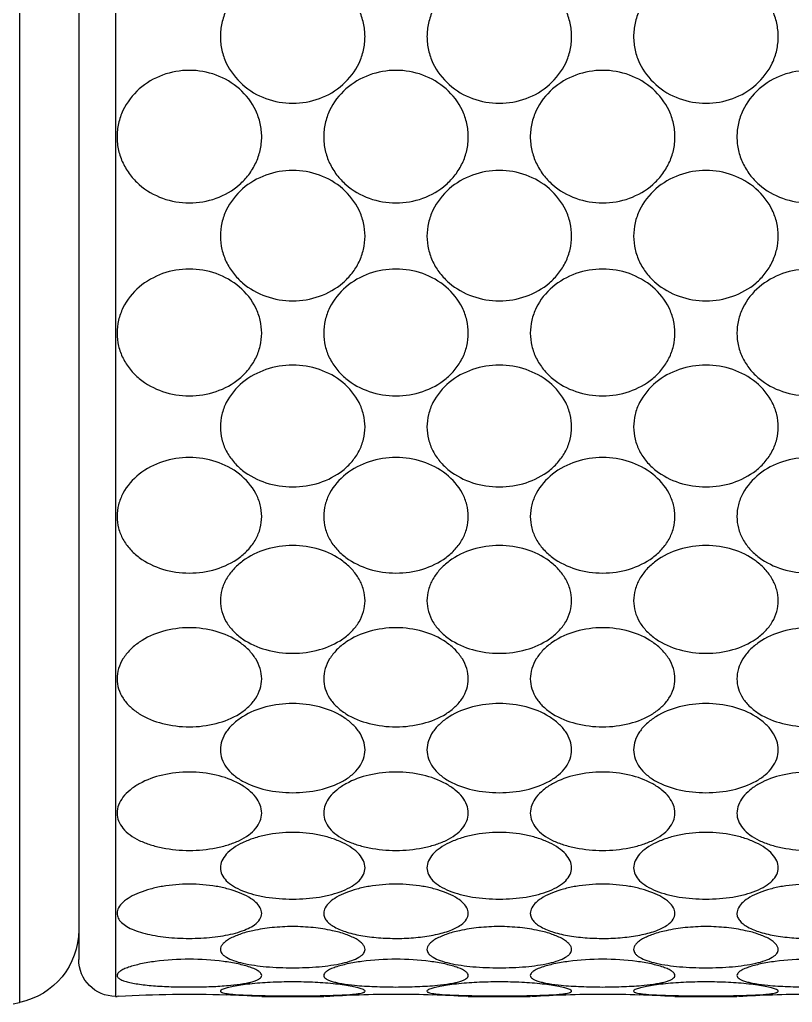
# Model space of a CAD drawing. Header units: inches. Extents: x 50354 to 53215, y -7830 to -6529.
# Drawn here: x 52289.972 to 52290.384, y -7447.012 to -7446.488 of the extents above; entities that cross this region are included whole.
import ezdxf

# ---------------------------------------------------------------- set-up
doc = ezdxf.new("R2010")
doc.units = ezdxf.units.IN
doc.header["$MEASUREMENT"] = 0
doc.layers.add('XR_ID 1F_FUR$0$A-SANI-FIX', color=134, linetype='Continuous')

# ---------------------------------------------------------------- blocks, each defined once
blk = doc.blocks.new('XR_ID 1F_FUR$0$XR_1F FURN$0$A$C698E198A')
at = {"linetype": 'Continuous'}
for p, q in [((-13.081, -11.58), (13.081, -11.58)), ((-12.5, -12.38), (12.5, -12.38)), ((-13, -12.88), (13, -12.88)), ((12.998, -12.925), (13, -12.9)), ((13, -12.88), (13, -12.9)), ((13, -14.86), (12.998, -14.835)), ((13, -14.86), (13, -15.7)), ((12.998, -15.725), (13, -15.7)), ((13, -17.66), (12.998, -17.635)), ((13, -17.66), (13, -18.5)), ((12.998, -18.525), (13, -18.5)), ((13, -20.46), (12.998, -20.435)), ((13, -20.46), (13, -21.3)), ((12.998, -21.325), (13, -21.3))]:
    blk.add_line(p, q, dxfattribs=at)
for centre, radius, start, end in [((17, -12.38), 4, 90, 168.463), ((12.101, -11.38), 1, 270, 348.463), ((12.5, -12.88), 0.5, 0, 90), ((28.28, -13.88), 15.311, 176.4244, 181.8692), ((28.325, -13.878), 15.357, 181.8698, 183.572), ((28.314, -16.681), 15.345, 176.4273, 178.1366), ((28.273, -16.68), 15.304, 178.1361, 181.8696), ((28.325, -16.678), 15.357, 181.8698, 183.572), ((28.314, -19.481), 15.345, 176.4273, 178.1366), ((28.273, -19.48), 15.304, 178.1361, 181.8696), ((28.325, -19.478), 15.357, 181.8698, 183.572), ((28.314, -22.281), 15.345, 176.4273, 178.1366), ((28.273, -22.28), 15.304, 178.1361, 181.8696)]:
    blk.add_arc(centre, radius, start, end, dxfattribs=at)
for points, knots in [([(1.359, -14.86), (1.298, -14.86), (1.175, -14.846), (0.942, -14.766), (0.691, -14.574), (0.501, -14.25), (0.436, -13.88), (0.501, -13.51), (0.691, -13.186), (0.942, -12.994), (1.175, -12.914), (1.298, -12.9), (1.359, -12.9)], [0, 0, 0, 0, 0.062496, 0.125097, 0.24985, 0.374874, 0.499999, 0.625124, 0.750149, 0.874903, 0.937504, 1, 1, 1, 1]), ([(1.359, -12.9), (1.42, -12.9), (1.543, -12.914), (1.717, -12.975), (1.875, -13.071), (2.054, -13.239), (2.211, -13.511), (2.274, -13.88), (2.211, -14.249), (2.054, -14.521), (1.875, -14.689), (1.717, -14.785), (1.543, -14.846), (1.42, -14.86), (1.359, -14.86)], [0, 0, 0, 0, 0.062501, 0.124952, 0.187396, 0.249908, 0.374735, 0.499999, 0.625263, 0.750091, 0.812604, 0.875048, 0.9375, 1, 1, 1, 1]), ([(4.017, -14.86), (3.959, -14.86), (3.84, -14.846), (3.615, -14.765), (3.373, -14.572), (3.191, -14.248), (3.128, -13.88), (3.191, -13.512), (3.373, -13.188), (3.615, -12.995), (3.84, -12.914), (3.959, -12.9), (4.017, -12.9)], [0, 0, 0, 0, 0.060936, 0.122433, 0.246564, 0.372771, 0.500002, 0.627234, 0.75344, 0.877569, 0.939064, 1, 1, 1, 1]), ([(4.017, -12.9), (4.076, -12.9), (4.193, -12.914), (4.36, -12.975), (4.509, -13.072), (4.68, -13.241), (4.827, -13.513), (4.886, -13.88), (4.827, -14.247), (4.68, -14.519), (4.509, -14.688), (4.36, -14.785), (4.193, -14.846), (4.076, -14.86), (4.017, -14.86)], [0, 0, 0, 0, 0.06109, 0.122284, 0.183847, 0.246048, 0.372017, 0.500002, 0.627987, 0.753955, 0.816156, 0.877718, 0.93891, 1, 1, 1, 1]), ([(6.5, -14.86), (6.446, -14.86), (6.338, -14.846), (6.129, -14.763), (5.906, -14.567), (5.74, -14.245), (5.683, -13.88), (5.74, -13.515), (5.906, -13.193), (6.129, -12.997), (6.338, -12.914), (6.446, -12.9), (6.5, -12.9)], [0, 0, 0, 0, 0.057826, 0.116908, 0.239465, 0.368128, 0.499999, 0.631869, 0.760534, 0.883092, 0.942174, 1, 1, 1, 1]), ([(6.5, -12.9), (6.553, -12.9), (6.661, -12.914), (6.812, -12.975), (6.947, -13.073), (7.101, -13.244), (7.232, -13.517), (7.283, -13.88), (7.232, -14.243), (7.101, -14.516), (6.947, -14.687), (6.812, -14.785), (6.661, -14.846), (6.553, -14.86), (6.5, -14.86)], [0, 0, 0, 0, 0.05807, 0.116648, 0.176553, 0.238282, 0.366741, 0.499998, 0.633256, 0.761717, 0.823447, 0.883352, 0.94193, 1, 1, 1, 1]), ([(8.699, -14.86), (8.652, -14.86), (8.557, -14.845), (8.423, -14.783), (8.302, -14.686), (8.16, -14.513), (8.039, -14.241), (7.991, -13.88), (8.039, -13.519), (8.16, -13.247), (8.302, -13.074), (8.423, -12.977), (8.557, -12.915), (8.652, -12.9), (8.699, -12.9)], [0, 0, 0, 0, 0.05273, 0.107892, 0.166442, 0.228535, 0.360979, 0.499998, 0.639018, 0.771464, 0.833558, 0.892108, 0.947271, 1, 1, 1, 1]), ([(8.699, -12.9), (8.744, -12.9), (8.838, -12.914), (8.967, -12.977), (9.082, -13.075), (9.213, -13.248), (9.321, -13.522), (9.363, -13.88), (9.321, -14.238), (9.213, -14.512), (9.082, -14.685), (8.967, -14.783), (8.838, -14.846), (8.744, -14.86), (8.699, -14.86)], [0, 0, 0, 0, 0.053016, 0.107462, 0.164933, 0.226177, 0.358763, 0.499998, 0.641234, 0.773822, 0.835067, 0.892538, 0.946984, 1, 1, 1, 1]), ([(10.517, -14.86), (10.48, -14.86), (10.402, -14.844), (10.295, -14.781), (10.199, -14.683), (10.084, -14.508), (9.987, -14.237), (9.948, -13.881), (9.987, -13.524), (10.083, -13.252), (10.198, -13.077), (10.295, -12.979), (10.402, -12.916), (10.48, -12.9), (10.517, -12.9)], [0, 0, 0, 0, 0.045325, 0.094979, 0.15068, 0.212542, 0.35067, 0.499754, 0.648873, 0.787117, 0.849074, 0.904872, 0.954631, 1, 1, 1, 1]), ([(10.517, -12.9), (10.553, -12.9), (10.629, -12.915), (10.731, -12.979), (10.819, -13.078), (10.893, -13.204), (10.95, -13.354), (11.007, -13.579), (11.033, -13.88), (11.007, -14.181), (10.95, -14.406), (10.893, -14.556), (10.819, -14.682), (10.731, -14.781), (10.629, -14.845), (10.553, -14.86), (10.517, -14.86)], [0, 0, 0, 0, 0.045372, 0.093927, 0.14827, 0.209219, 0.276238, 0.348113, 0.500002, 0.65189, 0.723765, 0.790784, 0.851732, 0.906073, 0.954628, 1, 1, 1, 1]), ([(11.876, -14.86), (11.85, -14.86), (11.792, -14.842), (11.718, -14.777), (11.65, -14.68), (11.591, -14.554), (11.543, -14.406), (11.494, -14.18), (11.471, -13.88), (11.494, -13.58), (11.543, -13.354), (11.591, -13.206), (11.65, -13.08), (11.718, -12.983), (11.792, -12.918), (11.85, -12.9), (11.876, -12.9)], [0, 0, 0, 0, 0.034965, 0.077478, 0.129946, 0.191999, 0.262052, 0.338123, 0.499998, 0.661873, 0.737945, 0.808, 0.870054, 0.922523, 0.965035, 1, 1, 1, 1]), ([(11.876, -12.9), (11.898, -12.9), (11.945, -12.912), (12.006, -12.962), (12.059, -13.036), (12.104, -13.133), (12.143, -13.25), (12.173, -13.383), (12.195, -13.527), (12.214, -13.733), (12.218, -13.994), (12.191, -14.293), (12.143, -14.522), (12.084, -14.674), (12.049, -14.737), (12.029, -14.764)], [0, 0, 0, 0, 0.032485, 0.069572, 0.114374, 0.167673, 0.228874, 0.296751, 0.369811, 0.446469, 0.60416, 0.757223, 0.892938, 0.950613, 1, 1, 1, 1]), ([(12.605, -13.057), (12.613, -13.035), (12.628, -12.994), (12.656, -12.944), (12.683, -12.911), (12.706, -12.9), (12.716, -12.9)], [0, 0, 0, 0, 0.360851, 0.644967, 0.852372, 1, 1, 1, 1]), ([(12.716, -12.9), (12.725, -12.9), (12.74, -12.907), (12.756, -12.923), (12.773, -12.949), (12.791, -12.993), (12.81, -13.059), (12.826, -13.139), (12.84, -13.233), (12.852, -13.338), (12.864, -13.493), (12.872, -13.7), (12.874, -13.952), (12.867, -14.201), (12.857, -14.363), (12.849, -14.441)], [0, 0, 0, 0, 0.017753, 0.028906, 0.042214, 0.075962, 0.119378, 0.17179, 0.232152, 0.299242, 0.371792, 0.528178, 0.691426, 0.851943, 1, 1, 1, 1]), ([(12.605, -14.703), (12.587, -14.65), (12.556, -14.53), (12.51, -14.256), (12.489, -13.88), (12.51, -13.504), (12.556, -13.23), (12.587, -13.11), (12.605, -13.057)], [0, 0, 0, 0, 0.100368, 0.222072, 0.499986, 0.777907, 0.899621, 1, 1, 1, 1]), ([(0, -16.26), (-0.062, -16.26), (-0.185, -16.246), (-0.419, -16.166), (-0.67, -15.974), (-0.86, -15.65), (-0.924, -15.28), (-0.86, -14.91), (-0.67, -14.586), (-0.419, -14.394), (-0.185, -14.314), (-0.062, -14.3), (0, -14.3)], [0, 0, 0, 0, 0.062718, 0.125433, 0.250158, 0.375024, 0.500001, 0.624978, 0.749843, 0.874566, 0.937281, 1, 1, 1, 1]), ([(0, -14.3), (0.062, -14.3), (0.185, -14.314), (0.419, -14.394), (0.67, -14.586), (0.86, -14.91), (0.924, -15.28), (0.86, -15.65), (0.67, -15.974), (0.419, -16.166), (0.185, -16.246), (0.062, -16.26), (0, -16.26)], [0, 0, 0, 0, 0.062718, 0.125433, 0.250158, 0.375024, 0.500001, 0.624978, 0.749843, 0.874566, 0.937281, 1, 1, 1, 1]), ([(2.703, -16.26), (2.643, -16.26), (2.521, -16.246), (2.291, -16.165), (2.043, -15.973), (1.856, -15.649), (1.792, -15.28), (1.856, -14.911), (2.043, -14.587), (2.291, -14.395), (2.521, -14.314), (2.643, -14.3), (2.703, -14.3)], [0, 0, 0, 0, 0.061912, 0.124103, 0.248654, 0.374125, 0.500001, 0.625877, 0.751347, 0.875896, 0.938087, 1, 1, 1, 1]), ([(2.703, -14.3), (2.763, -14.3), (2.884, -14.314), (3.055, -14.375), (3.21, -14.471), (3.385, -14.64), (3.538, -14.912), (3.6, -15.28), (3.538, -15.648), (3.385, -15.92), (3.21, -16.089), (3.055, -16.185), (2.884, -16.246), (2.763, -16.26), (2.703, -16.26)], [0, 0, 0, 0, 0.061998, 0.123968, 0.186064, 0.248436, 0.373682, 0.500001, 0.62632, 0.751564, 0.813936, 0.876031, 0.938002, 1, 1, 1, 1]), ([(5.288, -16.26), (5.231, -16.26), (5.117, -16.246), (4.899, -16.164), (4.665, -15.97), (4.49, -15.647), (4.43, -15.28), (4.49, -14.913), (4.665, -14.59), (4.899, -14.396), (5.117, -14.314), (5.231, -14.3), (5.288, -14.3)], [0, 0, 0, 0, 0.059605, 0.120053, 0.243502, 0.370771, 0.500001, 0.629231, 0.756498, 0.879946, 0.940395, 1, 1, 1, 1]), ([(5.288, -14.3), (5.344, -14.3), (5.457, -14.314), (5.616, -14.375), (5.76, -14.472), (5.923, -14.642), (6.063, -14.915), (6.118, -15.28), (6.063, -15.645), (5.923, -15.918), (5.76, -16.088), (5.616, -16.185), (5.457, -16.246), (5.344, -16.26), (5.288, -16.26)], [0, 0, 0, 0, 0.059816, 0.11987, 0.180701, 0.242673, 0.369706, 0.500001, 0.630296, 0.757328, 0.819299, 0.880129, 0.940184, 1, 1, 1, 1]), ([(7.641, -16.26), (7.591, -16.26), (7.489, -16.245), (7.344, -16.184), (7.212, -16.087), (7.059, -15.915), (6.928, -15.643), (6.875, -15.28), (6.928, -14.917), (7.059, -14.645), (7.212, -14.473), (7.344, -14.376), (7.489, -14.315), (7.591, -14.3), (7.641, -14.3)], [0, 0, 0, 0, 0.055502, 0.11278, 0.172484, 0.234728, 0.364992, 0.500001, 0.63501, 0.765272, 0.827515, 0.887219, 0.944497, 1, 1, 1, 1]), ([(7.641, -14.3), (7.691, -14.3), (7.792, -14.314), (7.933, -14.376), (8.059, -14.474), (8.202, -14.646), (8.322, -14.919), (8.369, -15.28), (8.322, -15.641), (8.202, -15.914), (8.059, -16.086), (7.933, -16.184), (7.792, -16.246), (7.691, -16.26), (7.641, -16.26)], [0, 0, 0, 0, 0.055824, 0.112542, 0.171326, 0.232805, 0.363103, 0.500001, 0.6369, 0.767196, 0.828674, 0.887458, 0.944176, 1, 1, 1, 1]), ([(9.661, -16.26), (9.619, -16.26), (9.532, -16.245), (9.411, -16.182), (9.301, -16.084), (9.172, -15.911), (9.063, -15.639), (9.019, -15.28), (9.063, -14.921), (9.172, -14.649), (9.301, -14.476), (9.411, -14.378), (9.532, -14.315), (9.619, -14.3), (9.661, -14.3)], [0, 0, 0, 0, 0.049365, 0.101995, 0.159209, 0.221173, 0.356257, 0.500001, 0.643746, 0.778828, 0.840791, 0.898004, 0.950635, 1, 1, 1, 1]), ([(9.661, -14.3), (9.702, -14.3), (9.787, -14.315), (9.903, -14.378), (10.005, -14.476), (10.123, -14.651), (10.217, -14.924), (10.254, -15.28), (10.217, -15.636), (10.123, -15.909), (10.005, -16.084), (9.903, -16.182), (9.787, -16.245), (9.702, -16.26), (9.661, -16.26)], [0, 0, 0, 0, 0.049573, 0.101307, 0.157294, 0.218355, 0.353731, 0.500001, 0.646272, 0.781646, 0.842706, 0.898693, 0.950427, 1, 1, 1, 1]), ([(11.258, -16.26), (11.227, -16.26), (11.158, -16.243), (11.067, -16.179), (10.984, -16.081), (10.913, -15.955), (10.855, -15.806), (10.797, -15.581), (10.768, -15.28), (10.797, -14.979), (10.855, -14.754), (10.913, -14.605), (10.984, -14.479), (11.067, -14.381), (11.158, -14.317), (11.227, -14.3), (11.258, -14.3)], [0, 0, 0, 0, 0.040538, 0.086791, 0.140875, 0.202752, 0.271258, 0.3448, 0.500002, 0.655203, 0.728744, 0.797249, 0.859124, 0.913209, 0.959461, 1, 1, 1, 1]), ([(11.258, -14.3), (11.289, -14.3), (11.355, -14.316), (11.441, -14.381), (11.514, -14.479), (11.575, -14.606), (11.623, -14.754), (11.67, -14.98), (11.691, -15.28), (11.67, -15.58), (11.623, -15.806), (11.575, -15.954), (11.514, -16.081), (11.441, -16.179), (11.355, -16.244), (11.289, -16.26), (11.258, -16.26)], [0, 0, 0, 0, 0.040443, 0.085413, 0.13809, 0.199102, 0.267542, 0.341798, 0.500002, 0.658205, 0.73246, 0.800899, 0.86191, 0.914587, 0.959557, 1, 1, 1, 1]), ([(12.11, -14.742), (12.123, -14.681), (12.153, -14.571), (12.205, -14.447), (12.253, -14.371), (12.288, -14.332), (12.325, -14.307), (12.352, -14.3), (12.364, -14.3)], [0, 0, 0, 0, 0.349516, 0.637392, 0.753955, 0.851433, 0.931632, 1, 1, 1, 1]), ([(12.364, -14.3), (12.373, -14.3), (12.394, -14.304), (12.422, -14.321), (12.448, -14.347), (12.483, -14.399), (12.52, -14.486), (12.541, -14.563), (12.551, -14.606)], [0, 0, 0, 0, 0.076266, 0.159626, 0.256338, 0.369832, 0.650724, 1, 1, 1, 1]), ([(12.901, -16.224), (12.894, -16.205), (12.88, -16.159), (12.863, -16.078), (12.846, -15.976), (12.826, -15.81), (12.808, -15.576), (12.801, -15.28), (12.808, -14.984), (12.826, -14.75), (12.846, -14.584), (12.863, -14.482), (12.88, -14.401), (12.894, -14.355), (12.901, -14.336)], [0, 0, 0, 0, 0.031746, 0.075753, 0.130448, 0.194012, 0.34024, 0.500003, 0.659766, 0.805992, 0.869554, 0.924248, 0.968254, 1, 1, 1, 1]), ([(12.901, -14.336), (12.905, -14.327), (12.911, -14.313), (12.923, -14.3), (12.929, -14.3)], [0, 0, 0, 0, 0.65274, 1, 1, 1, 1]), ([(12.929, -14.3), (12.934, -14.3), (12.941, -14.308), (12.947, -14.32), (12.954, -14.342), (12.961, -14.379), (12.966, -14.411), (12.968, -14.429)], [0, 0, 0, 0, 0.10394, 0.188277, 0.298492, 0.598106, 1, 1, 1, 1]), ([(12.849, -14.441), (12.844, -14.498), (12.834, -14.579), (12.815, -14.681), (12.799, -14.742), (12.782, -14.791), (12.763, -14.828), (12.742, -14.853), (12.724, -14.86), (12.716, -14.86)], [0, 0, 0, 0, 0.377864, 0.538515, 0.677008, 0.791463, 0.881221, 0.94811, 1, 1, 1, 1]), ([(12.968, -14.429), (12.974, -14.481), (12.981, -14.598), (12.985, -14.716), (12.987, -14.782)], [0, 0, 0, 0, 0.43969, 1, 1, 1, 1]), ([(12.551, -14.606), (12.574, -14.709), (12.604, -14.934), (12.618, -15.28), (12.604, -15.626), (12.574, -15.851), (12.55, -15.954)], [0, 0, 0, 0, 0.23461, 0.500046, 0.765459, 1, 1, 1, 1]), ([(12.029, -14.764), (12.009, -14.791), (11.975, -14.828), (11.918, -14.855), (11.89, -14.86), (11.876, -14.86)], [0, 0, 0, 0, 0.546591, 0.779569, 1, 1, 1, 1]), ([(12.11, -15.818), (12.091, -15.733), (12.064, -15.554), (12.05, -15.28), (12.064, -15.006), (12.091, -14.827), (12.11, -14.742)], [0, 0, 0, 0, 0.241927, 0.499987, 0.758053, 1, 1, 1, 1]), ([(12.716, -14.86), (12.706, -14.86), (12.683, -14.849), (12.656, -14.816), (12.628, -14.766), (12.613, -14.725), (12.605, -14.703)], [0, 0, 0, 0, 0.147642, 0.355049, 0.63916, 1, 1, 1, 1]), ([(12.987, -14.782), (12.991, -14.948), (12.993, -15.281), (12.991, -15.613), (12.987, -15.779)], [0, 0, 0, 0, 0.500087, 1, 1, 1, 1]), ([(1.359, -17.66), (1.298, -17.66), (1.175, -17.646), (0.942, -17.566), (0.691, -17.374), (0.501, -17.05), (0.436, -16.68), (0.501, -16.31), (0.691, -15.986), (0.942, -15.794), (1.175, -15.714), (1.298, -15.7), (1.359, -15.7)], [0, 0, 0, 0, 0.062496, 0.125097, 0.24985, 0.374874, 0.499999, 0.625124, 0.750149, 0.874903, 0.937504, 1, 1, 1, 1]), ([(1.359, -15.7), (1.42, -15.7), (1.543, -15.714), (1.717, -15.775), (1.875, -15.871), (2.054, -16.039), (2.211, -16.311), (2.274, -16.68), (2.211, -17.049), (2.054, -17.321), (1.875, -17.489), (1.717, -17.585), (1.543, -17.646), (1.42, -17.66), (1.359, -17.66)], [0, 0, 0, 0, 0.062501, 0.124952, 0.187396, 0.249908, 0.374735, 0.499999, 0.625263, 0.750091, 0.812604, 0.875048, 0.9375, 1, 1, 1, 1]), ([(4.017, -17.66), (3.959, -17.66), (3.84, -17.646), (3.615, -17.565), (3.373, -17.372), (3.191, -17.048), (3.128, -16.68), (3.191, -16.312), (3.373, -15.988), (3.615, -15.795), (3.84, -15.714), (3.959, -15.7), (4.017, -15.7)], [0, 0, 0, 0, 0.060936, 0.122433, 0.246564, 0.372771, 0.500002, 0.627234, 0.75344, 0.877569, 0.939064, 1, 1, 1, 1]), ([(4.017, -15.7), (4.076, -15.7), (4.193, -15.714), (4.36, -15.775), (4.509, -15.872), (4.68, -16.041), (4.827, -16.313), (4.886, -16.68), (4.827, -17.047), (4.68, -17.319), (4.509, -17.488), (4.36, -17.585), (4.193, -17.646), (4.076, -17.66), (4.017, -17.66)], [0, 0, 0, 0, 0.06109, 0.122284, 0.183847, 0.246048, 0.372017, 0.500002, 0.627987, 0.753955, 0.816156, 0.877718, 0.93891, 1, 1, 1, 1]), ([(6.5, -17.66), (6.446, -17.66), (6.338, -17.646), (6.129, -17.563), (5.906, -17.367), (5.74, -17.045), (5.683, -16.68), (5.74, -16.315), (5.906, -15.993), (6.129, -15.797), (6.338, -15.714), (6.446, -15.7), (6.5, -15.7)], [0, 0, 0, 0, 0.057826, 0.116908, 0.239465, 0.368128, 0.499999, 0.631869, 0.760534, 0.883092, 0.942174, 1, 1, 1, 1]), ([(6.5, -15.7), (6.553, -15.7), (6.661, -15.714), (6.812, -15.775), (6.947, -15.873), (7.101, -16.044), (7.232, -16.317), (7.283, -16.68), (7.232, -17.043), (7.101, -17.316), (6.947, -17.487), (6.812, -17.585), (6.661, -17.646), (6.553, -17.66), (6.5, -17.66)], [0, 0, 0, 0, 0.05807, 0.116648, 0.176553, 0.238282, 0.366741, 0.499998, 0.633256, 0.761717, 0.823447, 0.883352, 0.94193, 1, 1, 1, 1]), ([(8.699, -17.66), (8.652, -17.66), (8.557, -17.645), (8.423, -17.583), (8.302, -17.486), (8.16, -17.313), (8.039, -17.041), (7.991, -16.68), (8.039, -16.319), (8.16, -16.047), (8.302, -15.874), (8.423, -15.777), (8.557, -15.715), (8.652, -15.7), (8.699, -15.7)], [0, 0, 0, 0, 0.05273, 0.107892, 0.166442, 0.228535, 0.360979, 0.499998, 0.639018, 0.771464, 0.833558, 0.892108, 0.947271, 1, 1, 1, 1]), ([(8.699, -15.7), (8.744, -15.7), (8.838, -15.714), (8.967, -15.777), (9.082, -15.875), (9.213, -16.048), (9.321, -16.322), (9.363, -16.68), (9.321, -17.038), (9.213, -17.312), (9.082, -17.485), (8.967, -17.583), (8.838, -17.646), (8.744, -17.66), (8.699, -17.66)], [0, 0, 0, 0, 0.053016, 0.107462, 0.164933, 0.226177, 0.358763, 0.499998, 0.641234, 0.773822, 0.835067, 0.892538, 0.946984, 1, 1, 1, 1]), ([(10.517, -17.66), (10.48, -17.66), (10.402, -17.644), (10.295, -17.581), (10.199, -17.483), (10.084, -17.308), (9.987, -17.037), (9.948, -16.681), (9.987, -16.324), (10.083, -16.052), (10.198, -15.877), (10.295, -15.779), (10.402, -15.716), (10.48, -15.7), (10.517, -15.7)], [0, 0, 0, 0, 0.045325, 0.094979, 0.15068, 0.212542, 0.35067, 0.499754, 0.648873, 0.787116, 0.849074, 0.904872, 0.954631, 1, 1, 1, 1]), ([(10.517, -15.7), (10.553, -15.7), (10.629, -15.715), (10.731, -15.779), (10.819, -15.878), (10.893, -16.004), (10.95, -16.154), (11.007, -16.379), (11.033, -16.68), (11.007, -16.981), (10.95, -17.206), (10.893, -17.356), (10.819, -17.482), (10.731, -17.581), (10.629, -17.645), (10.553, -17.66), (10.517, -17.66)], [0, 0, 0, 0, 0.045372, 0.093927, 0.14827, 0.209219, 0.276238, 0.348113, 0.500002, 0.65189, 0.723765, 0.790784, 0.851732, 0.906073, 0.954628, 1, 1, 1, 1]), ([(11.876, -17.66), (11.85, -17.66), (11.792, -17.642), (11.718, -17.577), (11.65, -17.48), (11.591, -17.354), (11.543, -17.206), (11.494, -16.98), (11.471, -16.68), (11.494, -16.38), (11.543, -16.154), (11.591, -16.006), (11.65, -15.88), (11.718, -15.783), (11.792, -15.718), (11.85, -15.7), (11.876, -15.7)], [0, 0, 0, 0, 0.034965, 0.077478, 0.129946, 0.191999, 0.262052, 0.338123, 0.499998, 0.661873, 0.737945, 0.808, 0.870054, 0.922523, 0.965035, 1, 1, 1, 1]), ([(11.876, -15.7), (11.893, -15.7), (11.929, -15.707), (11.978, -15.737), (12.023, -15.785), (12.048, -15.823), (12.06, -15.845)], [0, 0, 0, 0, 0.208603, 0.43564, 0.69689, 1, 1, 1, 1]), ([(12.605, -15.857), (12.613, -15.835), (12.628, -15.794), (12.656, -15.744), (12.683, -15.711), (12.706, -15.7), (12.716, -15.7)], [0, 0, 0, 0, 0.360851, 0.644967, 0.852372, 1, 1, 1, 1]), ([(12.716, -15.7), (12.724, -15.7), (12.742, -15.707), (12.763, -15.732), (12.782, -15.768), (12.799, -15.818), (12.814, -15.879), (12.834, -15.98), (12.843, -16.061), (12.849, -16.118)], [0, 0, 0, 0, 0.051938, 0.118849, 0.208602, 0.323036, 0.461504, 0.622134, 1, 1, 1, 1]), ([(12.364, -16.26), (12.352, -16.26), (12.325, -16.253), (12.288, -16.228), (12.253, -16.189), (12.205, -16.113), (12.153, -15.989), (12.123, -15.879), (12.11, -15.818)], [0, 0, 0, 0, 0.068375, 0.148578, 0.246055, 0.362615, 0.650483, 1, 1, 1, 1]), ([(12.987, -15.779), (12.985, -15.845), (12.981, -15.962), (12.974, -16.079), (12.968, -16.131)], [0, 0, 0, 0, 0.560169, 1, 1, 1, 1]), ([(12.06, -15.845), (12.09, -15.899), (12.139, -16.026), (12.185, -16.237), (12.211, -16.476), (12.218, -16.727), (12.204, -16.976), (12.17, -17.206), (12.117, -17.404), (12.062, -17.519), (12.029, -17.564)], [0, 0, 0, 0, 0.10395, 0.228487, 0.366625, 0.510839, 0.653655, 0.787569, 0.905128, 1, 1, 1, 1]), ([(12.55, -15.954), (12.541, -15.997), (12.52, -16.074), (12.483, -16.161), (12.448, -16.213), (12.422, -16.239), (12.394, -16.256), (12.373, -16.26), (12.364, -16.26)], [0, 0, 0, 0, 0.349245, 0.630114, 0.743606, 0.840326, 0.923707, 1, 1, 1, 1]), ([(12.605, -17.503), (12.587, -17.45), (12.556, -17.33), (12.51, -17.056), (12.489, -16.68), (12.51, -16.304), (12.556, -16.03), (12.587, -15.91), (12.605, -15.857)], [0, 0, 0, 0, 0.100368, 0.222072, 0.499986, 0.777907, 0.899621, 1, 1, 1, 1]), ([(12.849, -16.118), (12.858, -16.208), (12.869, -16.395), (12.875, -16.679), (12.869, -16.964), (12.858, -17.151), (12.849, -17.241)], [0, 0, 0, 0, 0.239734, 0.499899, 0.760114, 1, 1, 1, 1]), ([(12.929, -16.26), (12.923, -16.26), (12.911, -16.247), (12.905, -16.233), (12.901, -16.224)], [0, 0, 0, 0, 0.347255, 1, 1, 1, 1]), ([(12.968, -16.131), (12.966, -16.149), (12.962, -16.181), (12.954, -16.218), (12.947, -16.24), (12.941, -16.252), (12.934, -16.26), (12.929, -16.26)], [0, 0, 0, 0, 0.401908, 0.701539, 0.811757, 0.896092, 1, 1, 1, 1]), ([(0, -19.06), (-0.062, -19.06), (-0.185, -19.046), (-0.419, -18.966), (-0.67, -18.774), (-0.86, -18.45), (-0.924, -18.08), (-0.86, -17.71), (-0.67, -17.386), (-0.419, -17.194), (-0.185, -17.114), (-0.062, -17.1), (0, -17.1)], [0, 0, 0, 0, 0.062718, 0.125433, 0.250158, 0.375024, 0.500001, 0.624978, 0.749843, 0.874566, 0.937281, 1, 1, 1, 1]), ([(0, -17.1), (0.062, -17.1), (0.185, -17.114), (0.419, -17.194), (0.67, -17.386), (0.86, -17.71), (0.924, -18.08), (0.86, -18.45), (0.67, -18.774), (0.419, -18.966), (0.185, -19.046), (0.062, -19.06), (0, -19.06)], [0, 0, 0, 0, 0.062718, 0.125433, 0.250158, 0.375024, 0.500001, 0.624978, 0.749843, 0.874566, 0.937281, 1, 1, 1, 1]), ([(2.703, -19.06), (2.643, -19.06), (2.521, -19.046), (2.291, -18.965), (2.043, -18.773), (1.856, -18.449), (1.792, -18.08), (1.856, -17.711), (2.043, -17.387), (2.291, -17.195), (2.521, -17.114), (2.643, -17.1), (2.703, -17.1)], [0, 0, 0, 0, 0.061912, 0.124103, 0.248654, 0.374125, 0.500001, 0.625877, 0.751347, 0.875896, 0.938087, 1, 1, 1, 1]), ([(2.703, -17.1), (2.763, -17.1), (2.884, -17.114), (3.055, -17.175), (3.21, -17.271), (3.385, -17.44), (3.538, -17.712), (3.6, -18.08), (3.538, -18.448), (3.385, -18.72), (3.21, -18.889), (3.055, -18.985), (2.884, -19.046), (2.763, -19.06), (2.703, -19.06)], [0, 0, 0, 0, 0.061998, 0.123968, 0.186064, 0.248436, 0.373682, 0.500001, 0.62632, 0.751564, 0.813936, 0.876031, 0.938002, 1, 1, 1, 1]), ([(5.288, -19.06), (5.231, -19.06), (5.117, -19.046), (4.899, -18.964), (4.665, -18.77), (4.49, -18.447), (4.43, -18.08), (4.49, -17.713), (4.665, -17.39), (4.899, -17.196), (5.117, -17.114), (5.231, -17.1), (5.288, -17.1)], [0, 0, 0, 0, 0.059605, 0.120053, 0.243502, 0.370771, 0.500001, 0.629231, 0.756498, 0.879946, 0.940395, 1, 1, 1, 1]), ([(5.288, -17.1), (5.344, -17.1), (5.457, -17.114), (5.616, -17.175), (5.76, -17.272), (5.923, -17.442), (6.063, -17.715), (6.118, -18.08), (6.063, -18.445), (5.923, -18.718), (5.76, -18.888), (5.616, -18.985), (5.457, -19.046), (5.344, -19.06), (5.288, -19.06)], [0, 0, 0, 0, 0.059816, 0.11987, 0.180701, 0.242673, 0.369706, 0.500001, 0.630296, 0.757328, 0.819299, 0.880129, 0.940184, 1, 1, 1, 1]), ([(7.641, -19.06), (7.591, -19.06), (7.489, -19.045), (7.344, -18.984), (7.212, -18.887), (7.059, -18.715), (6.928, -18.443), (6.875, -18.08), (6.928, -17.717), (7.059, -17.445), (7.212, -17.273), (7.344, -17.176), (7.489, -17.115), (7.591, -17.1), (7.641, -17.1)], [0, 0, 0, 0, 0.055502, 0.11278, 0.172484, 0.234728, 0.364992, 0.500001, 0.63501, 0.765272, 0.827515, 0.887219, 0.944497, 1, 1, 1, 1]), ([(7.641, -17.1), (7.691, -17.1), (7.792, -17.114), (7.933, -17.176), (8.059, -17.274), (8.202, -17.446), (8.322, -17.719), (8.369, -18.08), (8.322, -18.441), (8.202, -18.714), (8.059, -18.886), (7.933, -18.984), (7.792, -19.046), (7.691, -19.06), (7.641, -19.06)], [0, 0, 0, 0, 0.055824, 0.112542, 0.171326, 0.232805, 0.363103, 0.500001, 0.6369, 0.767196, 0.828674, 0.887458, 0.944176, 1, 1, 1, 1]), ([(9.661, -19.06), (9.619, -19.06), (9.532, -19.045), (9.411, -18.982), (9.301, -18.884), (9.172, -18.711), (9.063, -18.439), (9.019, -18.08), (9.063, -17.721), (9.172, -17.449), (9.301, -17.276), (9.411, -17.178), (9.532, -17.115), (9.619, -17.1), (9.661, -17.1)], [0, 0, 0, 0, 0.049365, 0.101995, 0.159209, 0.221173, 0.356257, 0.500001, 0.643746, 0.778828, 0.840791, 0.898004, 0.950635, 1, 1, 1, 1]), ([(9.661, -17.1), (9.702, -17.1), (9.787, -17.115), (9.903, -17.178), (10.005, -17.276), (10.123, -17.451), (10.217, -17.724), (10.254, -18.08), (10.217, -18.436), (10.123, -18.709), (10.005, -18.884), (9.903, -18.982), (9.787, -19.045), (9.702, -19.06), (9.661, -19.06)], [0, 0, 0, 0, 0.049573, 0.101307, 0.157294, 0.218355, 0.353731, 0.500001, 0.646272, 0.781646, 0.842706, 0.898693, 0.950427, 1, 1, 1, 1]), ([(11.258, -19.06), (11.227, -19.06), (11.158, -19.043), (11.067, -18.979), (10.984, -18.881), (10.913, -18.755), (10.855, -18.606), (10.797, -18.381), (10.768, -18.08), (10.797, -17.779), (10.855, -17.554), (10.913, -17.405), (10.984, -17.279), (11.067, -17.181), (11.158, -17.117), (11.227, -17.1), (11.258, -17.1)], [0, 0, 0, 0, 0.040538, 0.086791, 0.140875, 0.202752, 0.271258, 0.3448, 0.500002, 0.655203, 0.728744, 0.797249, 0.859124, 0.913209, 0.959461, 1, 1, 1, 1]), ([(11.258, -17.1), (11.289, -17.1), (11.355, -17.116), (11.441, -17.181), (11.514, -17.279), (11.575, -17.406), (11.623, -17.554), (11.67, -17.78), (11.691, -18.08), (11.67, -18.38), (11.623, -18.606), (11.575, -18.754), (11.514, -18.881), (11.441, -18.979), (11.355, -19.044), (11.289, -19.06), (11.258, -19.06)], [0, 0, 0, 0, 0.040443, 0.085413, 0.13809, 0.199102, 0.267542, 0.341798, 0.500002, 0.658205, 0.73246, 0.800899, 0.86191, 0.914587, 0.959557, 1, 1, 1, 1]), ([(12.11, -17.542), (12.123, -17.481), (12.153, -17.371), (12.205, -17.247), (12.253, -17.171), (12.288, -17.132), (12.325, -17.107), (12.352, -17.1), (12.364, -17.1)], [0, 0, 0, 0, 0.349516, 0.637392, 0.753955, 0.851433, 0.931632, 1, 1, 1, 1]), ([(12.364, -17.1), (12.373, -17.1), (12.394, -17.104), (12.422, -17.121), (12.448, -17.147), (12.483, -17.199), (12.52, -17.286), (12.541, -17.363), (12.551, -17.406)], [0, 0, 0, 0, 0.076266, 0.159626, 0.256338, 0.369832, 0.650724, 1, 1, 1, 1]), ([(12.901, -19.024), (12.894, -19.005), (12.88, -18.959), (12.863, -18.878), (12.846, -18.776), (12.826, -18.61), (12.808, -18.376), (12.801, -18.08), (12.808, -17.784), (12.826, -17.55), (12.846, -17.384), (12.863, -17.282), (12.88, -17.201), (12.894, -17.155), (12.901, -17.136)], [0, 0, 0, 0, 0.031746, 0.075753, 0.130448, 0.194012, 0.34024, 0.500003, 0.659766, 0.805992, 0.869554, 0.924248, 0.968254, 1, 1, 1, 1]), ([(12.901, -17.136), (12.905, -17.127), (12.911, -17.113), (12.923, -17.1), (12.929, -17.1)], [0, 0, 0, 0, 0.65274, 1, 1, 1, 1]), ([(12.929, -17.1), (12.934, -17.1), (12.941, -17.108), (12.947, -17.12), (12.954, -17.142), (12.961, -17.179), (12.966, -17.211), (12.968, -17.229)], [0, 0, 0, 0, 0.10394, 0.188277, 0.298492, 0.598106, 1, 1, 1, 1]), ([(12.849, -17.241), (12.844, -17.298), (12.834, -17.379), (12.815, -17.481), (12.799, -17.542), (12.782, -17.591), (12.763, -17.628), (12.742, -17.653), (12.724, -17.66), (12.716, -17.66)], [0, 0, 0, 0, 0.377864, 0.538515, 0.677008, 0.791463, 0.881221, 0.94811, 1, 1, 1, 1]), ([(12.968, -17.229), (12.974, -17.281), (12.981, -17.398), (12.985, -17.516), (12.987, -17.582)], [0, 0, 0, 0, 0.43969, 1, 1, 1, 1]), ([(12.551, -17.406), (12.574, -17.509), (12.604, -17.734), (12.618, -18.08), (12.604, -18.426), (12.574, -18.651), (12.55, -18.754)], [0, 0, 0, 0, 0.23461, 0.500046, 0.765459, 1, 1, 1, 1]), ([(12.029, -17.564), (12.009, -17.591), (11.975, -17.628), (11.918, -17.655), (11.89, -17.66), (11.876, -17.66)], [0, 0, 0, 0, 0.546591, 0.779569, 1, 1, 1, 1]), ([(12.11, -18.618), (12.091, -18.533), (12.064, -18.354), (12.05, -18.08), (12.064, -17.806), (12.091, -17.627), (12.11, -17.542)], [0, 0, 0, 0, 0.241927, 0.499987, 0.758053, 1, 1, 1, 1]), ([(12.716, -17.66), (12.706, -17.66), (12.683, -17.649), (12.656, -17.616), (12.628, -17.566), (12.613, -17.525), (12.605, -17.503)], [0, 0, 0, 0, 0.147642, 0.355049, 0.63916, 1, 1, 1, 1]), ([(12.987, -17.582), (12.991, -17.748), (12.993, -18.081), (12.991, -18.413), (12.987, -18.579)], [0, 0, 0, 0, 0.500087, 1, 1, 1, 1]), ([(1.359, -20.46), (1.298, -20.46), (1.175, -20.446), (0.942, -20.366), (0.691, -20.174), (0.501, -19.85), (0.436, -19.48), (0.501, -19.11), (0.691, -18.786), (0.942, -18.594), (1.175, -18.514), (1.298, -18.5), (1.359, -18.5)], [0, 0, 0, 0, 0.062496, 0.125097, 0.24985, 0.374874, 0.499999, 0.625124, 0.750149, 0.874903, 0.937504, 1, 1, 1, 1]), ([(1.359, -18.5), (1.42, -18.5), (1.543, -18.514), (1.717, -18.575), (1.875, -18.671), (2.054, -18.839), (2.211, -19.111), (2.274, -19.48), (2.211, -19.849), (2.054, -20.121), (1.875, -20.289), (1.717, -20.385), (1.543, -20.446), (1.42, -20.46), (1.359, -20.46)], [0, 0, 0, 0, 0.062501, 0.124952, 0.187396, 0.249908, 0.374735, 0.499999, 0.625263, 0.750091, 0.812604, 0.875048, 0.9375, 1, 1, 1, 1]), ([(4.017, -20.46), (3.959, -20.46), (3.84, -20.446), (3.615, -20.365), (3.373, -20.172), (3.191, -19.848), (3.128, -19.48), (3.191, -19.112), (3.373, -18.788), (3.615, -18.595), (3.84, -18.514), (3.959, -18.5), (4.017, -18.5)], [0, 0, 0, 0, 0.060936, 0.122433, 0.246564, 0.372771, 0.500002, 0.627234, 0.75344, 0.877569, 0.939064, 1, 1, 1, 1]), ([(4.017, -18.5), (4.076, -18.5), (4.193, -18.514), (4.36, -18.575), (4.509, -18.672), (4.68, -18.841), (4.827, -19.113), (4.886, -19.48), (4.827, -19.847), (4.68, -20.119), (4.509, -20.288), (4.36, -20.385), (4.193, -20.446), (4.076, -20.46), (4.017, -20.46)], [0, 0, 0, 0, 0.06109, 0.122284, 0.183847, 0.246048, 0.372017, 0.500002, 0.627987, 0.753955, 0.816156, 0.877718, 0.93891, 1, 1, 1, 1]), ([(6.5, -20.46), (6.446, -20.46), (6.338, -20.446), (6.129, -20.363), (5.906, -20.167), (5.74, -19.845), (5.683, -19.48), (5.74, -19.115), (5.906, -18.793), (6.129, -18.597), (6.338, -18.514), (6.446, -18.5), (6.5, -18.5)], [0, 0, 0, 0, 0.057826, 0.116908, 0.239465, 0.368128, 0.499999, 0.631869, 0.760534, 0.883092, 0.942174, 1, 1, 1, 1]), ([(6.5, -18.5), (6.553, -18.5), (6.661, -18.514), (6.812, -18.575), (6.947, -18.673), (7.101, -18.844), (7.232, -19.117), (7.283, -19.48), (7.232, -19.843), (7.101, -20.116), (6.947, -20.287), (6.812, -20.385), (6.661, -20.446), (6.553, -20.46), (6.5, -20.46)], [0, 0, 0, 0, 0.05807, 0.116648, 0.176553, 0.238282, 0.366741, 0.499998, 0.633256, 0.761717, 0.823447, 0.883352, 0.94193, 1, 1, 1, 1]), ([(8.699, -20.46), (8.652, -20.46), (8.557, -20.445), (8.423, -20.383), (8.302, -20.286), (8.16, -20.113), (8.039, -19.841), (7.991, -19.48), (8.039, -19.119), (8.16, -18.847), (8.302, -18.674), (8.423, -18.577), (8.557, -18.515), (8.652, -18.5), (8.699, -18.5)], [0, 0, 0, 0, 0.05273, 0.107892, 0.166442, 0.228535, 0.360979, 0.499998, 0.639018, 0.771464, 0.833558, 0.892108, 0.947271, 1, 1, 1, 1]), ([(8.699, -18.5), (8.744, -18.5), (8.838, -18.514), (8.967, -18.577), (9.082, -18.675), (9.213, -18.848), (9.321, -19.122), (9.363, -19.48), (9.321, -19.838), (9.213, -20.112), (9.082, -20.285), (8.967, -20.383), (8.838, -20.446), (8.744, -20.46), (8.699, -20.46)], [0, 0, 0, 0, 0.053016, 0.107462, 0.164933, 0.226177, 0.358763, 0.499998, 0.641234, 0.773822, 0.835067, 0.892538, 0.946984, 1, 1, 1, 1]), ([(10.517, -20.46), (10.48, -20.46), (10.402, -20.444), (10.295, -20.381), (10.199, -20.283), (10.084, -20.108), (9.987, -19.837), (9.948, -19.481), (9.987, -19.124), (10.083, -18.852), (10.198, -18.677), (10.295, -18.579), (10.402, -18.516), (10.48, -18.5), (10.517, -18.5)], [0, 0, 0, 0, 0.045325, 0.094979, 0.15068, 0.212542, 0.35067, 0.499754, 0.648873, 0.787116, 0.849074, 0.904872, 0.954631, 1, 1, 1, 1]), ([(10.517, -18.5), (10.553, -18.5), (10.629, -18.515), (10.731, -18.579), (10.819, -18.678), (10.893, -18.804), (10.95, -18.954), (11.007, -19.179), (11.033, -19.48), (11.007, -19.781), (10.95, -20.006), (10.893, -20.156), (10.819, -20.282), (10.731, -20.381), (10.629, -20.445), (10.553, -20.46), (10.517, -20.46)], [0, 0, 0, 0, 0.045372, 0.093927, 0.14827, 0.209219, 0.276238, 0.348113, 0.500002, 0.65189, 0.723765, 0.790784, 0.851732, 0.906073, 0.954628, 1, 1, 1, 1]), ([(11.876, -20.46), (11.85, -20.46), (11.792, -20.442), (11.718, -20.377), (11.65, -20.28), (11.591, -20.154), (11.543, -20.006), (11.494, -19.78), (11.471, -19.48), (11.494, -19.18), (11.543, -18.954), (11.591, -18.806), (11.65, -18.68), (11.718, -18.583), (11.792, -18.518), (11.85, -18.5), (11.876, -18.5)], [0, 0, 0, 0, 0.034965, 0.077478, 0.129946, 0.191999, 0.262052, 0.338123, 0.499998, 0.661873, 0.737945, 0.808, 0.870054, 0.922523, 0.965035, 1, 1, 1, 1]), ([(11.876, -18.5), (11.893, -18.5), (11.929, -18.507), (11.978, -18.537), (12.023, -18.585), (12.048, -18.623), (12.06, -18.645)], [0, 0, 0, 0, 0.208603, 0.43564, 0.69689, 1, 1, 1, 1]), ([(12.605, -18.657), (12.613, -18.635), (12.628, -18.594), (12.656, -18.544), (12.683, -18.511), (12.706, -18.5), (12.716, -18.5)], [0, 0, 0, 0, 0.360851, 0.644967, 0.852372, 1, 1, 1, 1]), ([(12.716, -18.5), (12.724, -18.5), (12.742, -18.507), (12.763, -18.532), (12.782, -18.568), (12.799, -18.618), (12.814, -18.679), (12.834, -18.78), (12.843, -18.861), (12.849, -18.918)], [0, 0, 0, 0, 0.051938, 0.118849, 0.208602, 0.323036, 0.461504, 0.622134, 1, 1, 1, 1]), ([(12.364, -19.06), (12.352, -19.06), (12.325, -19.053), (12.288, -19.028), (12.253, -18.989), (12.205, -18.913), (12.153, -18.789), (12.123, -18.679), (12.11, -18.618)], [0, 0, 0, 0, 0.068375, 0.148578, 0.246055, 0.362615, 0.650483, 1, 1, 1, 1]), ([(12.987, -18.579), (12.985, -18.645), (12.981, -18.762), (12.974, -18.879), (12.968, -18.931)], [0, 0, 0, 0, 0.560169, 1, 1, 1, 1]), ([(12.06, -18.645), (12.09, -18.699), (12.139, -18.826), (12.185, -19.037), (12.211, -19.276), (12.218, -19.527), (12.204, -19.776), (12.17, -20.006), (12.117, -20.204), (12.062, -20.319), (12.029, -20.364)], [0, 0, 0, 0, 0.10395, 0.228487, 0.366625, 0.510839, 0.653655, 0.787569, 0.905128, 1, 1, 1, 1]), ([(12.55, -18.754), (12.541, -18.797), (12.52, -18.874), (12.483, -18.961), (12.448, -19.013), (12.422, -19.039), (12.394, -19.056), (12.373, -19.06), (12.364, -19.06)], [0, 0, 0, 0, 0.349245, 0.630114, 0.743606, 0.840326, 0.923707, 1, 1, 1, 1]), ([(12.605, -20.303), (12.587, -20.25), (12.556, -20.13), (12.51, -19.856), (12.489, -19.48), (12.51, -19.104), (12.556, -18.83), (12.587, -18.71), (12.605, -18.657)], [0, 0, 0, 0, 0.100368, 0.222072, 0.499986, 0.777907, 0.899621, 1, 1, 1, 1]), ([(12.849, -18.918), (12.858, -19.008), (12.869, -19.195), (12.875, -19.479), (12.869, -19.764), (12.858, -19.951), (12.849, -20.041)], [0, 0, 0, 0, 0.239734, 0.499899, 0.760114, 1, 1, 1, 1]), ([(12.929, -19.06), (12.923, -19.06), (12.911, -19.047), (12.905, -19.033), (12.901, -19.024)], [0, 0, 0, 0, 0.347255, 1, 1, 1, 1]), ([(12.968, -18.931), (12.966, -18.949), (12.962, -18.981), (12.954, -19.018), (12.947, -19.04), (12.941, -19.052), (12.934, -19.06), (12.929, -19.06)], [0, 0, 0, 0, 0.401908, 0.701539, 0.811757, 0.896092, 1, 1, 1, 1]), ([(0, -21.86), (-0.062, -21.86), (-0.185, -21.846), (-0.419, -21.766), (-0.67, -21.574), (-0.86, -21.25), (-0.924, -20.88), (-0.86, -20.51), (-0.67, -20.186), (-0.419, -19.994), (-0.185, -19.914), (-0.062, -19.9), (0, -19.9)], [0, 0, 0, 0, 0.062718, 0.125433, 0.250158, 0.375024, 0.500001, 0.624978, 0.749843, 0.874566, 0.937281, 1, 1, 1, 1]), ([(0, -19.9), (0.062, -19.9), (0.185, -19.914), (0.419, -19.994), (0.67, -20.186), (0.86, -20.51), (0.924, -20.88), (0.86, -21.25), (0.67, -21.574), (0.419, -21.766), (0.185, -21.846), (0.062, -21.86), (0, -21.86)], [0, 0, 0, 0, 0.062718, 0.125433, 0.250158, 0.375024, 0.500001, 0.624978, 0.749843, 0.874566, 0.937281, 1, 1, 1, 1]), ([(2.703, -21.86), (2.643, -21.86), (2.521, -21.846), (2.291, -21.765), (2.043, -21.573), (1.856, -21.249), (1.792, -20.88), (1.856, -20.511), (2.043, -20.187), (2.291, -19.995), (2.521, -19.914), (2.643, -19.9), (2.703, -19.9)], [0, 0, 0, 0, 0.061912, 0.124103, 0.248654, 0.374125, 0.500001, 0.625877, 0.751347, 0.875896, 0.938087, 1, 1, 1, 1]), ([(2.703, -19.9), (2.763, -19.9), (2.884, -19.914), (3.055, -19.975), (3.21, -20.071), (3.385, -20.24), (3.538, -20.512), (3.6, -20.88), (3.538, -21.248), (3.385, -21.52), (3.21, -21.689), (3.055, -21.785), (2.884, -21.846), (2.763, -21.86), (2.703, -21.86)], [0, 0, 0, 0, 0.061998, 0.123968, 0.186064, 0.248436, 0.373682, 0.500001, 0.62632, 0.751564, 0.813936, 0.876031, 0.938002, 1, 1, 1, 1]), ([(5.288, -21.86), (5.231, -21.86), (5.117, -21.846), (4.899, -21.764), (4.665, -21.57), (4.49, -21.247), (4.43, -20.88), (4.49, -20.513), (4.665, -20.19), (4.899, -19.996), (5.117, -19.914), (5.231, -19.9), (5.288, -19.9)], [0, 0, 0, 0, 0.059605, 0.120053, 0.243502, 0.370771, 0.500001, 0.629231, 0.756498, 0.879946, 0.940395, 1, 1, 1, 1]), ([(5.288, -19.9), (5.344, -19.9), (5.457, -19.914), (5.616, -19.975), (5.76, -20.072), (5.923, -20.242), (6.063, -20.515), (6.118, -20.88), (6.063, -21.245), (5.923, -21.518), (5.76, -21.688), (5.616, -21.785), (5.457, -21.846), (5.344, -21.86), (5.288, -21.86)], [0, 0, 0, 0, 0.059816, 0.11987, 0.180701, 0.242673, 0.369706, 0.500001, 0.630296, 0.757328, 0.819299, 0.880129, 0.940184, 1, 1, 1, 1]), ([(7.641, -21.86), (7.591, -21.86), (7.489, -21.845), (7.344, -21.784), (7.212, -21.687), (7.059, -21.515), (6.928, -21.243), (6.875, -20.88), (6.928, -20.517), (7.059, -20.245), (7.212, -20.073), (7.344, -19.976), (7.489, -19.915), (7.591, -19.9), (7.641, -19.9)], [0, 0, 0, 0, 0.055502, 0.11278, 0.172484, 0.234728, 0.364992, 0.500001, 0.63501, 0.765272, 0.827515, 0.887219, 0.944497, 1, 1, 1, 1]), ([(7.641, -19.9), (7.691, -19.9), (7.792, -19.914), (7.933, -19.976), (8.059, -20.074), (8.202, -20.246), (8.322, -20.519), (8.369, -20.88), (8.322, -21.241), (8.202, -21.514), (8.059, -21.686), (7.933, -21.784), (7.792, -21.846), (7.691, -21.86), (7.641, -21.86)], [0, 0, 0, 0, 0.055824, 0.112542, 0.171326, 0.232805, 0.363103, 0.500001, 0.6369, 0.767196, 0.828674, 0.887458, 0.944176, 1, 1, 1, 1]), ([(9.661, -21.86), (9.619, -21.86), (9.532, -21.845), (9.411, -21.782), (9.301, -21.684), (9.172, -21.511), (9.063, -21.239), (9.019, -20.88), (9.063, -20.521), (9.172, -20.249), (9.301, -20.076), (9.411, -19.978), (9.532, -19.915), (9.619, -19.9), (9.661, -19.9)], [0, 0, 0, 0, 0.049365, 0.101995, 0.159209, 0.221173, 0.356257, 0.500001, 0.643746, 0.778828, 0.840791, 0.898004, 0.950635, 1, 1, 1, 1]), ([(9.661, -19.9), (9.702, -19.9), (9.787, -19.915), (9.903, -19.978), (10.005, -20.076), (10.123, -20.251), (10.217, -20.524), (10.254, -20.88), (10.217, -21.236), (10.123, -21.509), (10.005, -21.684), (9.903, -21.782), (9.787, -21.845), (9.702, -21.86), (9.661, -21.86)], [0, 0, 0, 0, 0.049573, 0.101307, 0.157294, 0.218355, 0.353731, 0.500001, 0.646272, 0.781646, 0.842706, 0.898693, 0.950427, 1, 1, 1, 1]), ([(11.258, -21.86), (11.227, -21.86), (11.158, -21.843), (11.067, -21.779), (10.984, -21.681), (10.913, -21.555), (10.855, -21.406), (10.797, -21.181), (10.768, -20.88), (10.797, -20.579), (10.855, -20.354), (10.913, -20.205), (10.984, -20.079), (11.067, -19.981), (11.158, -19.917), (11.227, -19.9), (11.258, -19.9)], [0, 0, 0, 0, 0.040538, 0.086791, 0.140875, 0.202752, 0.271258, 0.3448, 0.500002, 0.655203, 0.728744, 0.797249, 0.859124, 0.913209, 0.959461, 1, 1, 1, 1]), ([(11.258, -19.9), (11.289, -19.9), (11.355, -19.916), (11.441, -19.981), (11.514, -20.079), (11.575, -20.206), (11.623, -20.354), (11.67, -20.58), (11.691, -20.88), (11.67, -21.18), (11.623, -21.406), (11.575, -21.554), (11.514, -21.681), (11.441, -21.779), (11.355, -21.844), (11.289, -21.86), (11.258, -21.86)], [0, 0, 0, 0, 0.040443, 0.085413, 0.13809, 0.199102, 0.267542, 0.341798, 0.500002, 0.658205, 0.73246, 0.800899, 0.86191, 0.914587, 0.959557, 1, 1, 1, 1]), ([(12.11, -20.342), (12.123, -20.281), (12.153, -20.171), (12.205, -20.047), (12.253, -19.971), (12.288, -19.932), (12.325, -19.907), (12.352, -19.9), (12.364, -19.9)], [0, 0, 0, 0, 0.349516, 0.637392, 0.753955, 0.851433, 0.931632, 1, 1, 1, 1]), ([(12.364, -19.9), (12.373, -19.9), (12.394, -19.904), (12.422, -19.921), (12.448, -19.947), (12.483, -19.999), (12.52, -20.086), (12.541, -20.163), (12.551, -20.206)], [0, 0, 0, 0, 0.076266, 0.159626, 0.256338, 0.369832, 0.650724, 1, 1, 1, 1]), ([(12.901, -21.824), (12.894, -21.805), (12.88, -21.759), (12.863, -21.678), (12.846, -21.576), (12.826, -21.41), (12.808, -21.176), (12.801, -20.88), (12.808, -20.584), (12.826, -20.35), (12.846, -20.184), (12.863, -20.082), (12.88, -20.001), (12.894, -19.955), (12.901, -19.936)], [0, 0, 0, 0, 0.031746, 0.075753, 0.130448, 0.194012, 0.34024, 0.500003, 0.659766, 0.805992, 0.869554, 0.924248, 0.968254, 1, 1, 1, 1]), ([(12.901, -19.936), (12.905, -19.927), (12.911, -19.913), (12.923, -19.9), (12.929, -19.9)], [0, 0, 0, 0, 0.65274, 1, 1, 1, 1]), ([(12.929, -19.9), (12.934, -19.9), (12.941, -19.908), (12.947, -19.92), (12.954, -19.942), (12.961, -19.979), (12.966, -20.011), (12.968, -20.029)], [0, 0, 0, 0, 0.10394, 0.188277, 0.298492, 0.598106, 1, 1, 1, 1]), ([(12.849, -20.041), (12.844, -20.098), (12.834, -20.179), (12.815, -20.281), (12.799, -20.342), (12.782, -20.391), (12.763, -20.428), (12.742, -20.453), (12.724, -20.46), (12.716, -20.46)], [0, 0, 0, 0, 0.377864, 0.538515, 0.677008, 0.791463, 0.881221, 0.94811, 1, 1, 1, 1]), ([(12.968, -20.029), (12.974, -20.081), (12.981, -20.198), (12.985, -20.316), (12.987, -20.382)], [0, 0, 0, 0, 0.43969, 1, 1, 1, 1]), ([(12.551, -20.206), (12.574, -20.309), (12.604, -20.534), (12.618, -20.88), (12.604, -21.226), (12.574, -21.451), (12.55, -21.554)], [0, 0, 0, 0, 0.23461, 0.500046, 0.765459, 1, 1, 1, 1]), ([(12.029, -20.364), (12.009, -20.391), (11.975, -20.428), (11.918, -20.455), (11.89, -20.46), (11.876, -20.46)], [0, 0, 0, 0, 0.546591, 0.779569, 1, 1, 1, 1]), ([(12.11, -21.418), (12.091, -21.333), (12.064, -21.154), (12.05, -20.88), (12.064, -20.606), (12.091, -20.427), (12.11, -20.342)], [0, 0, 0, 0, 0.241927, 0.499987, 0.758053, 1, 1, 1, 1]), ([(12.716, -20.46), (12.706, -20.46), (12.683, -20.449), (12.656, -20.416), (12.628, -20.366), (12.613, -20.325), (12.605, -20.303)], [0, 0, 0, 0, 0.147642, 0.355049, 0.63916, 1, 1, 1, 1]), ([(12.987, -20.382), (12.991, -20.548), (12.993, -20.881), (12.991, -21.213), (12.987, -21.379)], [0, 0, 0, 0, 0.500087, 1, 1, 1, 1]), ([(1.359, -23.26), (1.298, -23.26), (1.175, -23.246), (0.942, -23.166), (0.691, -22.974), (0.501, -22.65), (0.436, -22.28), (0.501, -21.91), (0.691, -21.586), (0.942, -21.394), (1.175, -21.314), (1.298, -21.3), (1.359, -21.3)], [0, 0, 0, 0, 0.062496, 0.125097, 0.24985, 0.374874, 0.499999, 0.625124, 0.750149, 0.874903, 0.937504, 1, 1, 1, 1]), ([(1.359, -21.3), (1.42, -21.3), (1.543, -21.314), (1.717, -21.375), (1.875, -21.471), (2.054, -21.639), (2.211, -21.911), (2.274, -22.28), (2.211, -22.649), (2.054, -22.921), (1.875, -23.089), (1.717, -23.185), (1.543, -23.246), (1.42, -23.26), (1.359, -23.26)], [0, 0, 0, 0, 0.062501, 0.124952, 0.187396, 0.249908, 0.374735, 0.499999, 0.625263, 0.750091, 0.812604, 0.875048, 0.9375, 1, 1, 1, 1]), ([(4.017, -23.26), (3.959, -23.26), (3.84, -23.246), (3.615, -23.165), (3.373, -22.972), (3.191, -22.648), (3.128, -22.28), (3.191, -21.912), (3.373, -21.588), (3.615, -21.395), (3.84, -21.314), (3.959, -21.3), (4.017, -21.3)], [0, 0, 0, 0, 0.060936, 0.122433, 0.246564, 0.372771, 0.500002, 0.627234, 0.75344, 0.877569, 0.939064, 1, 1, 1, 1]), ([(4.017, -21.3), (4.076, -21.3), (4.193, -21.314), (4.36, -21.375), (4.509, -21.472), (4.68, -21.641), (4.827, -21.913), (4.886, -22.28), (4.827, -22.647), (4.68, -22.919), (4.509, -23.088), (4.36, -23.185), (4.193, -23.246), (4.076, -23.26), (4.017, -23.26)], [0, 0, 0, 0, 0.06109, 0.122284, 0.183847, 0.246048, 0.372017, 0.500002, 0.627987, 0.753955, 0.816156, 0.877718, 0.93891, 1, 1, 1, 1]), ([(6.5, -23.26), (6.446, -23.26), (6.338, -23.246), (6.129, -23.163), (5.906, -22.967), (5.74, -22.645), (5.683, -22.28), (5.74, -21.915), (5.906, -21.593), (6.129, -21.397), (6.338, -21.314), (6.446, -21.3), (6.5, -21.3)], [0, 0, 0, 0, 0.057826, 0.116908, 0.239465, 0.368128, 0.499999, 0.631869, 0.760534, 0.883092, 0.942174, 1, 1, 1, 1]), ([(6.5, -21.3), (6.553, -21.3), (6.661, -21.314), (6.812, -21.375), (6.947, -21.473), (7.101, -21.644), (7.232, -21.917), (7.283, -22.28), (7.232, -22.643), (7.101, -22.916), (6.947, -23.087), (6.812, -23.185), (6.661, -23.246), (6.553, -23.26), (6.5, -23.26)], [0, 0, 0, 0, 0.05807, 0.116648, 0.176553, 0.238282, 0.366741, 0.499998, 0.633256, 0.761717, 0.823447, 0.883352, 0.94193, 1, 1, 1, 1]), ([(8.699, -23.26), (8.652, -23.26), (8.557, -23.245), (8.423, -23.183), (8.302, -23.086), (8.16, -22.913), (8.039, -22.641), (7.991, -22.28), (8.039, -21.919), (8.16, -21.647), (8.302, -21.474), (8.423, -21.377), (8.557, -21.315), (8.652, -21.3), (8.699, -21.3)], [0, 0, 0, 0, 0.05273, 0.107892, 0.166442, 0.228535, 0.360979, 0.499998, 0.639018, 0.771464, 0.833558, 0.892108, 0.947271, 1, 1, 1, 1]), ([(8.699, -21.3), (8.744, -21.3), (8.838, -21.314), (8.967, -21.377), (9.082, -21.475), (9.213, -21.648), (9.321, -21.922), (9.363, -22.28), (9.321, -22.638), (9.213, -22.912), (9.082, -23.085), (8.967, -23.183), (8.838, -23.246), (8.744, -23.26), (8.699, -23.26)], [0, 0, 0, 0, 0.053016, 0.107462, 0.164933, 0.226177, 0.358763, 0.499998, 0.641234, 0.773822, 0.835067, 0.892538, 0.946984, 1, 1, 1, 1]), ([(10.517, -23.26), (10.48, -23.26), (10.402, -23.244), (10.295, -23.181), (10.199, -23.083), (10.084, -22.908), (9.987, -22.637), (9.948, -22.281), (9.987, -21.924), (10.083, -21.652), (10.198, -21.477), (10.295, -21.379), (10.402, -21.316), (10.48, -21.3), (10.517, -21.3)], [0, 0, 0, 0, 0.045325, 0.094979, 0.15068, 0.212542, 0.35067, 0.499754, 0.648873, 0.787116, 0.849074, 0.904872, 0.954631, 1, 1, 1, 1]), ([(10.517, -21.3), (10.553, -21.3), (10.629, -21.315), (10.731, -21.379), (10.819, -21.478), (10.893, -21.604), (10.95, -21.754), (11.007, -21.979), (11.033, -22.28), (11.007, -22.581), (10.95, -22.806), (10.893, -22.956), (10.819, -23.082), (10.731, -23.181), (10.629, -23.245), (10.553, -23.26), (10.517, -23.26)], [0, 0, 0, 0, 0.045372, 0.093927, 0.14827, 0.209219, 0.276238, 0.348113, 0.500002, 0.65189, 0.723765, 0.790784, 0.851732, 0.906073, 0.954628, 1, 1, 1, 1]), ([(11.876, -23.26), (11.85, -23.26), (11.792, -23.242), (11.718, -23.177), (11.65, -23.08), (11.591, -22.954), (11.543, -22.806), (11.494, -22.58), (11.471, -22.28), (11.494, -21.98), (11.543, -21.754), (11.591, -21.606), (11.65, -21.48), (11.718, -21.383), (11.792, -21.318), (11.85, -21.3), (11.876, -21.3)], [0, 0, 0, 0, 0.034965, 0.077478, 0.129946, 0.191999, 0.262052, 0.338123, 0.499998, 0.661873, 0.737945, 0.808, 0.870054, 0.922523, 0.965035, 1, 1, 1, 1]), ([(11.876, -21.3), (11.893, -21.3), (11.929, -21.307), (11.978, -21.337), (12.023, -21.385), (12.048, -21.423), (12.06, -21.445)], [0, 0, 0, 0, 0.208603, 0.43564, 0.69689, 1, 1, 1, 1]), ([(12.364, -21.86), (12.352, -21.86), (12.325, -21.853), (12.288, -21.828), (12.253, -21.789), (12.205, -21.713), (12.153, -21.589), (12.123, -21.479), (12.11, -21.418)], [0, 0, 0, 0, 0.068375, 0.148578, 0.246055, 0.362615, 0.650483, 1, 1, 1, 1]), ([(12.605, -21.457), (12.613, -21.435), (12.628, -21.394), (12.656, -21.344), (12.683, -21.311), (12.706, -21.3), (12.716, -21.3)], [0, 0, 0, 0, 0.360851, 0.644967, 0.852372, 1, 1, 1, 1]), ([(12.716, -21.3), (12.724, -21.3), (12.742, -21.307), (12.763, -21.332), (12.782, -21.368), (12.799, -21.418), (12.814, -21.479), (12.834, -21.58), (12.843, -21.661), (12.849, -21.718)], [0, 0, 0, 0, 0.051938, 0.118849, 0.208602, 0.323036, 0.461504, 0.622134, 1, 1, 1, 1]), ([(12.987, -21.379), (12.985, -21.445), (12.981, -21.562), (12.974, -21.679), (12.968, -21.731)], [0, 0, 0, 0, 0.560169, 1, 1, 1, 1]), ([(12.06, -21.445), (12.09, -21.499), (12.139, -21.626), (12.185, -21.837), (12.211, -22.076), (12.218, -22.327), (12.204, -22.576), (12.17, -22.806), (12.117, -23.004), (12.062, -23.119), (12.029, -23.164)], [0, 0, 0, 0, 0.10395, 0.228487, 0.366625, 0.510839, 0.653655, 0.787569, 0.905128, 1, 1, 1, 1]), ([(12.55, -21.554), (12.541, -21.597), (12.52, -21.674), (12.483, -21.761), (12.448, -21.813), (12.422, -21.839), (12.394, -21.856), (12.373, -21.86), (12.364, -21.86)], [0, 0, 0, 0, 0.349245, 0.630114, 0.743606, 0.840326, 0.923707, 1, 1, 1, 1]), ([(12.605, -23.103), (12.587, -23.05), (12.556, -22.93), (12.51, -22.656), (12.489, -22.28), (12.51, -21.904), (12.556, -21.63), (12.587, -21.51), (12.605, -21.457)], [0, 0, 0, 0, 0.100368, 0.222072, 0.499986, 0.777907, 0.899621, 1, 1, 1, 1]), ([(12.849, -21.718), (12.858, -21.808), (12.869, -21.995), (12.875, -22.279), (12.869, -22.564), (12.858, -22.751), (12.849, -22.841)], [0, 0, 0, 0, 0.239734, 0.499899, 0.760114, 1, 1, 1, 1]), ([(12.929, -21.86), (12.923, -21.86), (12.911, -21.847), (12.905, -21.833), (12.901, -21.824)], [0, 0, 0, 0, 0.347255, 1, 1, 1, 1]), ([(12.968, -21.731), (12.966, -21.749), (12.962, -21.781), (12.954, -21.818), (12.947, -21.84), (12.941, -21.852), (12.934, -21.86), (12.929, -21.86)], [0, 0, 0, 0, 0.401908, 0.701539, 0.811757, 0.896092, 1, 1, 1, 1])]:
    blk.add_open_spline(points, degree=3, knots=knots, dxfattribs=at)

msp = doc.modelspace()

# ---------------------------------------------------------------- block references
at = {"layer": 'XR_ID 1F_FUR$0$A-SANI-FIX', "lineweight": 30, "xscale": -0.0393700787, "yscale": 0.0393700787, "zscale": 0.0393700787, "rotation": 90}
msp.add_blockref('XR_ID 1F_FUR$0$XR_1F FURN$0$A$C698E198A', (52289.51591, -7446.49691), dxfattribs=at)

doc.saveas('drawing.dxf')
